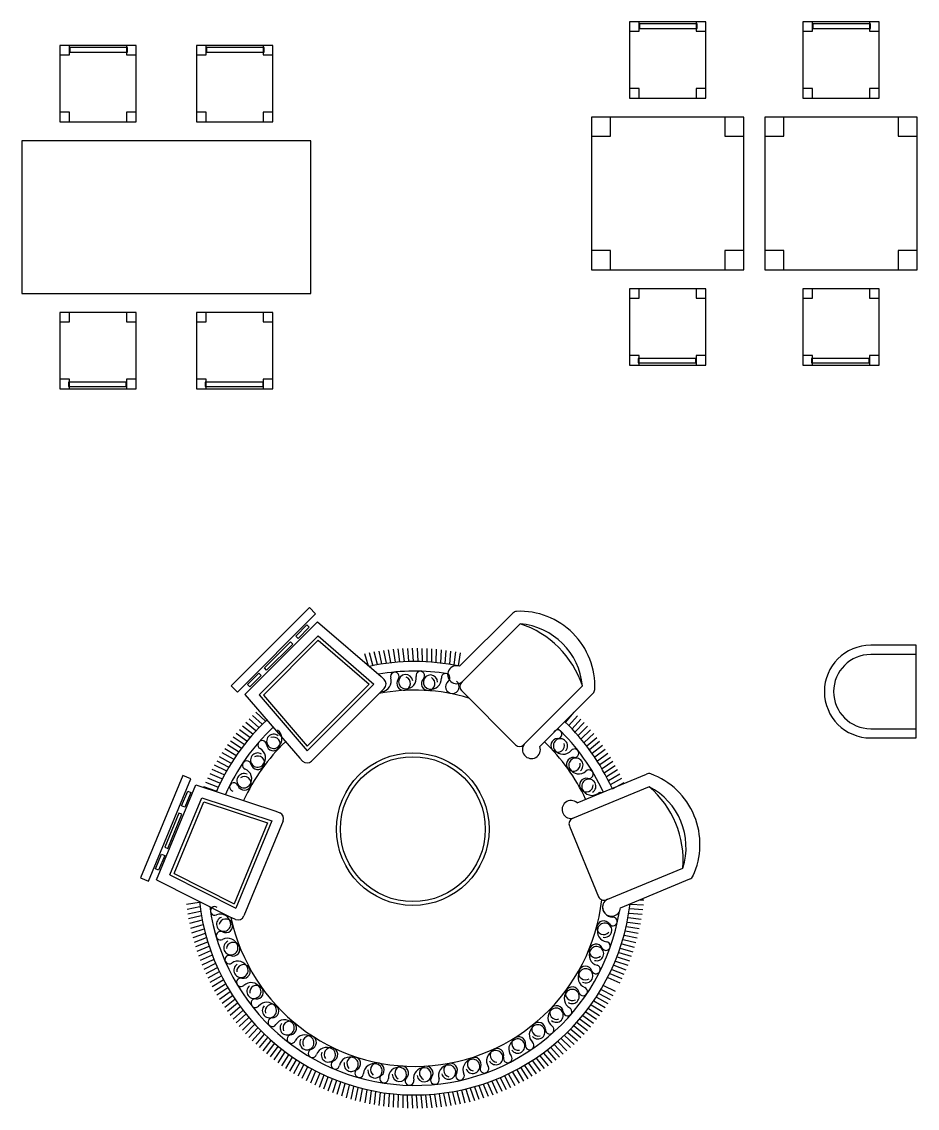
# Model space of a CAD drawing. Header units: inches. Extents: x 11.8 to 54.3, y 7.5 to 32.3.
# Drawn here: x 19.03 to 23.72, y 14.15 to 19.84 of the extents above; entities that cross this region are included whole.
import ezdxf

# ---------------------------------------------------------------- set-up
doc = ezdxf.new("R2010")
doc.units = ezdxf.units.IN
doc.header["$MEASUREMENT"] = 0
for name, color, linetype in [('02', 2, 'Continuous'), ('1', 1, 'Continuous'), ('4', 4, 'Continuous')]:
    doc.layers.add(name, color=color, linetype=linetype)

msp = doc.modelspace()

# ---------------------------------------------------------------- linework, layer by layer
at = {"layer": '02'}
for p, q in [((22.2657, 19.8425, -0.7), (22.2157, 19.8425, -0.7)), ((22.2157, 19.8425, -0.7), (22.2157, 19.7925, -0.7)), ((22.2657, 19.7925, -0.7), (22.2657, 19.8425, -0.7)), ((22.2673, 19.8308), (22.2673, 19.8077)), ((22.5705, 19.8308), (22.2673, 19.8308)), ((22.5657, 19.8425, -0.7), (22.5657, 19.7925, -0.7)), ((22.6157, 19.8425, -0.7), (22.5657, 19.8425, -0.7)), ((22.5705, 19.8077), (22.5705, 19.8308)), ((22.6157, 19.7925, -0.7), (22.6157, 19.8425, -0.7)), ((23.1747, 19.8425, -0.7), (23.1247, 19.8425, -0.7)), ((23.1247, 19.8425, -0.7), (23.1247, 19.7925, -0.7)), ((23.1747, 19.7925, -0.7), (23.1747, 19.8425, -0.7)), ((23.4795, 19.8308), (23.1763, 19.8308)), ((23.1763, 19.8308), (23.1763, 19.8077)), ((23.4747, 19.8425, -0.7), (23.4747, 19.7925, -0.7)), ((23.5247, 19.8425, -0.7), (23.4747, 19.8425, -0.7)), ((23.4795, 19.8077), (23.4795, 19.8308)), ((23.5247, 19.7925, -0.7), (23.5247, 19.8425, -0.7)), ((22.2157, 19.7925, -0.7), (22.2657, 19.7925, -0.7)), ((22.2673, 19.8077), (22.5705, 19.8077)), ((22.5657, 19.7925, -0.7), (22.6157, 19.7925, -0.7)), ((23.1247, 19.7925, -0.7), (23.1747, 19.7925, -0.7)), ((23.1763, 19.8077), (23.4795, 19.8077)), ((23.4747, 19.7925, -0.7), (23.5247, 19.7925, -0.7)), ((19.2283, 19.7183, -0.7), (19.2283, 19.6683, -0.7)), ((19.2783, 19.7183, -0.7), (19.2283, 19.7183, -0.7)), ((19.2783, 19.6683, -0.7), (19.2783, 19.7183, -0.7)), ((19.6283, 19.7183, -0.7), (19.5783, 19.7183, -0.7)), ((19.5783, 19.7183, -0.7), (19.5783, 19.6683, -0.7)), ((19.6283, 19.6683, -0.7), (19.6283, 19.7183, -0.7)), ((19.9453, 19.7183, -0.7), (19.9453, 19.6683, -0.7)), ((19.9953, 19.7183, -0.7), (19.9453, 19.7183, -0.7)), ((19.9953, 19.6683, -0.7), (19.9953, 19.7183, -0.7)), ((20.3453, 19.7183, -0.7), (20.2953, 19.7183, -0.7)), ((20.2953, 19.7183, -0.7), (20.2953, 19.6683, -0.7)), ((20.3453, 19.6683, -0.7), (20.3453, 19.7183, -0.7)), ((19.2283, 19.6683, -0.7), (19.2783, 19.6683, -0.7)), ((19.5831, 19.7067), (19.28, 19.7067)), ((19.28, 19.7067), (19.28, 19.6836)), ((19.28, 19.6836), (19.5831, 19.6836)), ((19.5783, 19.6683, -0.7), (19.6283, 19.6683, -0.7)), ((19.5831, 19.6836), (19.5831, 19.7067)), ((19.9453, 19.6683, -0.7), (19.9953, 19.6683, -0.7)), ((20.3001, 19.7067), (19.997, 19.7067)), ((19.997, 19.7067), (19.997, 19.6836)), ((19.997, 19.6836), (20.3001, 19.6836)), ((20.2953, 19.6683, -0.7), (20.3453, 19.6683, -0.7)), ((20.3001, 19.6836), (20.3001, 19.7067)), ((22.2157, 19.4925, -0.7), (22.2157, 19.4425, -0.7)), ((22.2657, 19.4925, -0.7), (22.2157, 19.4925, -0.7)), ((22.2657, 19.4425, -0.7), (22.2657, 19.4925, -0.7)), ((22.6157, 19.4925, -0.7), (22.5657, 19.4925, -0.7)), ((22.5657, 19.4925, -0.7), (22.5657, 19.4425, -0.7)), ((22.6157, 19.4425, -0.7), (22.6157, 19.4925, -0.7)), ((23.1247, 19.4925, -0.7), (23.1247, 19.4425, -0.7)), ((23.1747, 19.4925, -0.7), (23.1247, 19.4925, -0.7)), ((23.1747, 19.4425, -0.7), (23.1747, 19.4925, -0.7)), ((23.5247, 19.4925, -0.7), (23.4747, 19.4925, -0.7)), ((23.4747, 19.4925, -0.7), (23.4747, 19.4425, -0.7)), ((23.5247, 19.4425, -0.7), (23.5247, 19.4925, -0.7)), ((22.2157, 19.4425, -0.7), (22.2657, 19.4425, -0.7)), ((22.5657, 19.4425, -0.7), (22.6157, 19.4425, -0.7)), ((23.1247, 19.4425, -0.7), (23.1747, 19.4425, -0.7)), ((23.4747, 19.4425, -0.7), (23.5247, 19.4425, -0.7)), ((19.2783, 19.3683, -0.7), (19.2283, 19.3683, -0.7)), ((19.2283, 19.3683, -0.7), (19.2283, 19.3183, -0.7)), ((19.2283, 19.3183, -0.7), (19.2783, 19.3183, -0.7)), ((19.2783, 19.3183, -0.7), (19.2783, 19.3683, -0.7)), ((19.5783, 19.3683, -0.7), (19.5783, 19.3183, -0.7)), ((19.6283, 19.3683, -0.7), (19.5783, 19.3683, -0.7)), ((19.5783, 19.3183, -0.7), (19.6283, 19.3183, -0.7)), ((19.6283, 19.3183, -0.7), (19.6283, 19.3683, -0.7)), ((19.9953, 19.3683, -0.7), (19.9453, 19.3683, -0.7)), ((19.9453, 19.3683, -0.7), (19.9453, 19.3183, -0.7)), ((19.9453, 19.3183, -0.7), (19.9953, 19.3183, -0.7)), ((19.9953, 19.3183, -0.7), (19.9953, 19.3683, -0.7)), ((20.2953, 19.3683, -0.7), (20.2953, 19.3183, -0.7)), ((20.3453, 19.3683, -0.7), (20.2953, 19.3683, -0.7)), ((20.2953, 19.3183, -0.7), (20.3453, 19.3183, -0.7)), ((20.3453, 19.3183, -0.7), (20.3453, 19.3683, -0.7)), ((22.0157, 19.3425, -0.7), (22.0157, 19.2425, -0.7)), ((22.1157, 19.3425, -0.7), (22.0157, 19.3425, -0.7)), ((22.1157, 19.2425, -0.7), (22.1157, 19.3425, -0.7)), ((22.7157, 19.3425, -0.7), (22.7157, 19.2425, -0.7)), ((22.8157, 19.3425, -0.7), (22.7157, 19.3425, -0.7)), ((22.8157, 19.2425, -0.7), (22.8157, 19.3425, -0.7)), ((22.9247, 19.3425, -0.7), (22.9247, 19.2425, -0.7)), ((23.0247, 19.3425, -0.7), (22.9247, 19.3425, -0.7)), ((23.0247, 19.2425, -0.7), (23.0247, 19.3425, -0.7)), ((23.7247, 19.3425, -0.7), (23.6247, 19.3425, -0.7)), ((23.6247, 19.3425, -0.7), (23.6247, 19.2425, -0.7)), ((23.7247, 19.2425, -0.7), (23.7247, 19.3425, -0.7)), ((20.5453, 19.2183, -0.7), (20.4453, 19.2183, -0.7)), ((22.0157, 19.2425, -0.7), (22.1157, 19.2425, -0.7)), ((22.7157, 19.2425, -0.7), (22.8157, 19.2425, -0.7)), ((22.9247, 19.2425, -0.7), (23.0247, 19.2425, -0.7)), ((23.6247, 19.2425, -0.7), (23.7247, 19.2425, -0.7)), ((22.1157, 18.6425, -0.7), (22.0157, 18.6425, -0.7)), ((22.0157, 18.6425, -0.7), (22.0157, 18.5425, -0.7)), ((22.1157, 18.5425, -0.7), (22.1157, 18.6425, -0.7)), ((22.8157, 18.6425, -0.7), (22.7157, 18.6425, -0.7)), ((22.7157, 18.6425, -0.7), (22.7157, 18.5425, -0.7)), ((22.8157, 18.5425, -0.7), (22.8157, 18.6425, -0.7)), ((23.0247, 18.6425, -0.7), (22.9247, 18.6425, -0.7)), ((22.9247, 18.6425, -0.7), (22.9247, 18.5425, -0.7)), ((23.0247, 18.5425, -0.7), (23.0247, 18.6425, -0.7)), ((23.7247, 18.6425, -0.7), (23.6247, 18.6425, -0.7)), ((23.6247, 18.6425, -0.7), (23.6247, 18.5425, -0.7)), ((23.7247, 18.5425, -0.7), (23.7247, 18.6425, -0.7)), ((22.0157, 18.5425, -0.7), (22.1157, 18.5425, -0.7)), ((22.7157, 18.5425, -0.7), (22.8157, 18.5425, -0.7)), ((22.9247, 18.5425, -0.7), (23.0247, 18.5425, -0.7)), ((23.6247, 18.5425, -0.7), (23.7247, 18.5425, -0.7)), ((22.2657, 18.4425, -0.7), (22.2157, 18.4425, -0.7)), ((22.2157, 18.4425, -0.7), (22.2157, 18.3925, -0.7)), ((22.2657, 18.3925, -0.7), (22.2657, 18.4425, -0.7)), ((22.5657, 18.4425, -0.7), (22.5657, 18.3925, -0.7)), ((22.6157, 18.4425, -0.7), (22.5657, 18.4425, -0.7)), ((22.6157, 18.3925, -0.7), (22.6157, 18.4425, -0.7)), ((23.1747, 18.4425, -0.7), (23.1247, 18.4425, -0.7)), ((23.1247, 18.4425, -0.7), (23.1247, 18.3925, -0.7)), ((23.1747, 18.3925, -0.7), (23.1747, 18.4425, -0.7)), ((23.4747, 18.4425, -0.7), (23.4747, 18.3925, -0.7)), ((23.5247, 18.4425, -0.7), (23.4747, 18.4425, -0.7)), ((23.5247, 18.3925, -0.7), (23.5247, 18.4425, -0.7)), ((22.2157, 18.3925, -0.7), (22.2657, 18.3925, -0.7)), ((22.5657, 18.3925, -0.7), (22.6157, 18.3925, -0.7)), ((23.1247, 18.3925, -0.7), (23.1747, 18.3925, -0.7)), ((23.4747, 18.3925, -0.7), (23.5247, 18.3925, -0.7)), ((19.2283, 18.3183, -0.7), (19.2283, 18.2683, -0.7)), ((19.2783, 18.3183, -0.7), (19.2283, 18.3183, -0.7)), ((19.2783, 18.2683, -0.7), (19.2783, 18.3183, -0.7)), ((19.6283, 18.3183, -0.7), (19.5783, 18.3183, -0.7)), ((19.5783, 18.3183, -0.7), (19.5783, 18.2683, -0.7)), ((19.6283, 18.2683, -0.7), (19.6283, 18.3183, -0.7)), ((19.9453, 18.3183, -0.7), (19.9453, 18.2683, -0.7)), ((19.9953, 18.3183, -0.7), (19.9453, 18.3183, -0.7)), ((19.9953, 18.2683, -0.7), (19.9953, 18.3183, -0.7)), ((20.3453, 18.3183, -0.7), (20.2953, 18.3183, -0.7)), ((20.2953, 18.3183, -0.7), (20.2953, 18.2683, -0.7)), ((20.3453, 18.2683, -0.7), (20.3453, 18.3183, -0.7)), ((19.2283, 18.2683, -0.7), (19.2783, 18.2683, -0.7)), ((19.5783, 18.2683, -0.7), (19.6283, 18.2683, -0.7)), ((19.9453, 18.2683, -0.7), (19.9953, 18.2683, -0.7)), ((20.2953, 18.2683, -0.7), (20.3453, 18.2683, -0.7)), ((22.2157, 18.0925, -0.7), (22.2157, 18.0425, -0.7)), ((22.2657, 18.0925, -0.7), (22.2157, 18.0925, -0.7)), ((22.2609, 18.0773), (22.2609, 18.0542)), ((22.5641, 18.0773), (22.2609, 18.0773)), ((22.2657, 18.0425, -0.7), (22.2657, 18.0925, -0.7)), ((22.5641, 18.0542), (22.5641, 18.0773)), ((22.6157, 18.0925, -0.7), (22.5657, 18.0925, -0.7)), ((22.5657, 18.0925, -0.7), (22.5657, 18.0425, -0.7)), ((22.6157, 18.0425, -0.7), (22.6157, 18.0925, -0.7)), ((23.1247, 18.0925, -0.7), (23.1247, 18.0425, -0.7)), ((23.1747, 18.0925, -0.7), (23.1247, 18.0925, -0.7)), ((23.4731, 18.0773), (23.1699, 18.0773)), ((23.1699, 18.0773), (23.1699, 18.0542)), ((23.1747, 18.0425, -0.7), (23.1747, 18.0925, -0.7)), ((23.4731, 18.0542), (23.4731, 18.0773)), ((23.5247, 18.0925, -0.7), (23.4747, 18.0925, -0.7)), ((23.4747, 18.0925, -0.7), (23.4747, 18.0425, -0.7)), ((23.5247, 18.0425, -0.7), (23.5247, 18.0925, -0.7)), ((22.2157, 18.0425, -0.7), (22.2657, 18.0425, -0.7)), ((22.2609, 18.0542), (22.5641, 18.0542)), ((22.5657, 18.0425, -0.7), (22.6157, 18.0425, -0.7)), ((23.1247, 18.0425, -0.7), (23.1747, 18.0425, -0.7)), ((23.1699, 18.0542), (23.4731, 18.0542)), ((23.4747, 18.0425, -0.7), (23.5247, 18.0425, -0.7)), ((19.2783, 17.9683, -0.7), (19.2283, 17.9683, -0.7)), ((19.2283, 17.9683, -0.7), (19.2283, 17.9183, -0.7)), ((19.5767, 17.9531), (19.2736, 17.9531)), ((19.2736, 17.9531), (19.2736, 17.93)), ((19.2783, 17.9183, -0.7), (19.2783, 17.9683, -0.7)), ((19.5767, 17.93), (19.5767, 17.9531)), ((19.5783, 17.9683, -0.7), (19.5783, 17.9183, -0.7)), ((19.6283, 17.9683, -0.7), (19.5783, 17.9683, -0.7)), ((19.6283, 17.9183, -0.7), (19.6283, 17.9683, -0.7)), ((19.9953, 17.9683, -0.7), (19.9453, 17.9683, -0.7)), ((19.9453, 17.9683, -0.7), (19.9453, 17.9183, -0.7)), ((20.2937, 17.9531), (19.9906, 17.9531)), ((19.9906, 17.9531), (19.9906, 17.93)), ((19.9953, 17.9183, -0.7), (19.9953, 17.9683, -0.7)), ((20.2937, 17.93), (20.2937, 17.9531)), ((20.2953, 17.9683, -0.7), (20.2953, 17.9183, -0.7)), ((20.3453, 17.9683, -0.7), (20.2953, 17.9683, -0.7)), ((20.3453, 17.9183, -0.7), (20.3453, 17.9683, -0.7)), ((19.2283, 17.9183, -0.7), (19.2783, 17.9183, -0.7)), ((19.2736, 17.93), (19.5767, 17.93)), ((19.5783, 17.9183, -0.7), (19.6283, 17.9183, -0.7)), ((19.9453, 17.9183, -0.7), (19.9953, 17.9183, -0.7)), ((19.9906, 17.93), (20.2937, 17.93)), ((20.2953, 17.9183, -0.7), (20.3453, 17.9183, -0.7)), ((23.7196, 16.5249), (23.4805, 16.5249)), ((23.4805, 16.1358), (23.7196, 16.1358))]:
    msp.add_line(p, q, dxfattribs=at)
msp.add_arc((23.4805, 16.3304), 0.1945, 90, 270, dxfattribs=at)
for points in [[(22.2657, 19.8425, 0.2), (22.2157, 19.8425, 0.2), (22.2157, 19.7925, 0.2), (22.2657, 19.7925, 0.2)], [(22.5705, 19.8308, 0.22), (22.2673, 19.8308, 0.22), (22.2673, 19.8077, 0.22), (22.5705, 19.8077, 0.22)], [(22.6157, 19.8425, 0.2), (22.5657, 19.8425, 0.2), (22.5657, 19.7925, 0.2), (22.6157, 19.7925, 0.2)], [(23.1747, 19.8425, 0.2), (23.1247, 19.8425, 0.2), (23.1247, 19.7925, 0.2), (23.1747, 19.7925, 0.2)], [(23.4795, 19.8308, 0.22), (23.1763, 19.8308, 0.22), (23.1763, 19.8077, 0.22), (23.4795, 19.8077, 0.22)], [(23.5247, 19.8425, 0.2), (23.4747, 19.8425, 0.2), (23.4747, 19.7925, 0.2), (23.5247, 19.7925, 0.2)], [(19.2783, 19.7183, 0.2), (19.2283, 19.7183, 0.2), (19.2283, 19.6683, 0.2), (19.2783, 19.6683, 0.2)], [(19.6283, 19.7183, 0.2), (19.5783, 19.7183, 0.2), (19.5783, 19.6683, 0.2), (19.6283, 19.6683, 0.2)], [(19.9953, 19.7183, 0.2), (19.9453, 19.7183, 0.2), (19.9453, 19.6683, 0.2), (19.9953, 19.6683, 0.2)], [(20.3453, 19.7183, 0.2), (20.2953, 19.7183, 0.2), (20.2953, 19.6683, 0.2), (20.3453, 19.6683, 0.2)], [(19.5831, 19.7067, 0.22), (19.28, 19.7067, 0.22), (19.28, 19.6836, 0.22), (19.5831, 19.6836, 0.22)], [(20.3001, 19.7067, 0.22), (19.997, 19.7067, 0.22), (19.997, 19.6836, 0.22), (20.3001, 19.6836, 0.22)], [(22.2657, 19.4925, -0.3), (22.2157, 19.4925, -0.3), (22.2157, 19.4425, -0.3), (22.2657, 19.4425, -0.3)], [(22.6157, 19.4925, -0.3), (22.5657, 19.4925, -0.3), (22.5657, 19.4425, -0.3), (22.6157, 19.4425, -0.3)], [(23.1747, 19.4925, -0.3), (23.1247, 19.4925, -0.3), (23.1247, 19.4425, -0.3), (23.1747, 19.4425, -0.3)], [(23.5247, 19.4925, -0.3), (23.4747, 19.4925, -0.3), (23.4747, 19.4425, -0.3), (23.5247, 19.4425, -0.3)], [(19.2783, 19.3683, -0.3), (19.2283, 19.3683, -0.3), (19.2283, 19.3183, -0.3), (19.2783, 19.3183, -0.3)], [(19.6283, 19.3683, -0.3), (19.5783, 19.3683, -0.3), (19.5783, 19.3183, -0.3), (19.6283, 19.3183, -0.3)], [(19.9953, 19.3683, -0.3), (19.9453, 19.3683, -0.3), (19.9453, 19.3183, -0.3), (19.9953, 19.3183, -0.3)], [(20.3453, 19.3683, -0.3), (20.2953, 19.3683, -0.3), (20.2953, 19.3183, -0.3), (20.3453, 19.3183, -0.3)], [(22.0157, 19.3425), (22.0157, 19.2425), (22.1157, 19.2425), (22.1157, 19.3425)], [(22.7157, 19.3425), (22.7157, 19.2425), (22.8157, 19.2425), (22.8157, 19.3425)], [(22.9247, 19.3425), (22.9247, 19.2425), (23.0247, 19.2425), (23.0247, 19.3425)], [(23.6247, 19.3425), (23.6247, 19.2425), (23.7247, 19.2425), (23.7247, 19.3425)], [(22.0157, 18.6425), (22.0157, 18.5425), (22.1157, 18.5425), (22.1157, 18.6425)], [(22.7157, 18.6425), (22.7157, 18.5425), (22.8157, 18.5425), (22.8157, 18.6425)], [(22.9247, 18.6425), (22.9247, 18.5425), (23.0247, 18.5425), (23.0247, 18.6425)], [(23.6247, 18.6425), (23.6247, 18.5425), (23.7247, 18.5425), (23.7247, 18.6425)], [(22.2157, 18.3925, -0.3), (22.2657, 18.3925, -0.3), (22.2657, 18.4425, -0.3), (22.2157, 18.4425, -0.3)], [(22.5657, 18.3925, -0.3), (22.6157, 18.3925, -0.3), (22.6157, 18.4425, -0.3), (22.5657, 18.4425, -0.3)], [(23.1247, 18.3925, -0.3), (23.1747, 18.3925, -0.3), (23.1747, 18.4425, -0.3), (23.1247, 18.4425, -0.3)], [(23.4747, 18.3925, -0.3), (23.5247, 18.3925, -0.3), (23.5247, 18.4425, -0.3), (23.4747, 18.4425, -0.3)], [(19.2283, 18.2683, -0.3), (19.2783, 18.2683, -0.3), (19.2783, 18.3183, -0.3), (19.2283, 18.3183, -0.3)], [(19.5783, 18.2683, -0.3), (19.6283, 18.2683, -0.3), (19.6283, 18.3183, -0.3), (19.5783, 18.3183, -0.3)], [(19.9453, 18.2683, -0.3), (19.9953, 18.2683, -0.3), (19.9953, 18.3183, -0.3), (19.9453, 18.3183, -0.3)], [(20.2953, 18.2683, -0.3), (20.3453, 18.2683, -0.3), (20.3453, 18.3183, -0.3), (20.2953, 18.3183, -0.3)], [(22.2157, 18.0425, 0.2), (22.2657, 18.0425, 0.2), (22.2657, 18.0925, 0.2), (22.2157, 18.0925, 0.2)], [(22.2609, 18.0542, 0.22), (22.5641, 18.0542, 0.22), (22.5641, 18.0773, 0.22), (22.2609, 18.0773, 0.22)], [(22.5657, 18.0425, 0.2), (22.6157, 18.0425, 0.2), (22.6157, 18.0925, 0.2), (22.5657, 18.0925, 0.2)], [(23.1247, 18.0425, 0.2), (23.1747, 18.0425, 0.2), (23.1747, 18.0925, 0.2), (23.1247, 18.0925, 0.2)], [(23.1699, 18.0542, 0.22), (23.4731, 18.0542, 0.22), (23.4731, 18.0773, 0.22), (23.1699, 18.0773, 0.22)], [(23.4747, 18.0425, 0.2), (23.5247, 18.0425, 0.2), (23.5247, 18.0925, 0.2), (23.4747, 18.0925, 0.2)], [(19.2283, 17.9183, 0.2), (19.2783, 17.9183, 0.2), (19.2783, 17.9683, 0.2), (19.2283, 17.9683, 0.2)], [(19.2736, 17.93, 0.22), (19.5767, 17.93, 0.22), (19.5767, 17.9531, 0.22), (19.2736, 17.9531, 0.22)], [(19.5783, 17.9183, 0.2), (19.6283, 17.9183, 0.2), (19.6283, 17.9683, 0.2), (19.5783, 17.9683, 0.2)], [(19.9453, 17.9183, 0.2), (19.9953, 17.9183, 0.2), (19.9953, 17.9683, 0.2), (19.9453, 17.9683, 0.2)], [(19.9906, 17.93, 0.22), (20.2937, 17.93, 0.22), (20.2937, 17.9531, 0.22), (19.9906, 17.9531, 0.22)], [(20.2953, 17.9183, 0.2), (20.3453, 17.9183, 0.2), (20.3453, 17.9683, 0.2), (20.2953, 17.9683, 0.2)]]:
    msp.add_3dface(points, dxfattribs=at)
at = {"layer": '1'}
for p, q in [((20.1268, 16.3612), (20.5366, 16.771)), ((20.5366, 16.771), (20.5696, 16.738)), ((20.5696, 16.738), (20.1598, 16.3282)), ((20.5243, 16.6799), (20.4652, 16.6209)), ((20.4774, 16.6087), (20.5365, 16.6677)), ((20.5365, 16.6677), (20.5243, 16.6799)), ((21.6424, 16.6862), (21.3341, 16.378)), ((20.5821, 16.622), (20.2731, 16.313)), ((20.5829, 16.5995), (20.2956, 16.3122)), ((20.301, 16.4546), (20.4379, 16.5915)), ((20.4496, 16.5798), (20.3127, 16.4429)), ((20.4379, 16.5915), (20.4496, 16.5798)), ((20.4379, 16.5915), (20.4379, 16.5915)), ((20.4496, 16.5798), (20.4496, 16.5798)), ((20.4652, 16.6209), (20.4774, 16.6087)), ((20.5821, 16.622), (20.8747, 16.3702)), ((20.5829, 16.5995), (20.8505, 16.3693)), ((20.8465, 16.4633), (20.8276, 16.5288)), ((20.8698, 16.4682), (20.8524, 16.5341)), ((20.8933, 16.4725), (20.8772, 16.5388)), ((20.9168, 16.4764), (20.9021, 16.543)), ((20.9404, 16.4798), (20.9271, 16.5467)), ((20.964, 16.4827), (20.9521, 16.5498)), ((20.9877, 16.4851), (20.9772, 16.5525)), ((21.0115, 16.487), (21.0024, 16.5546)), ((21.0353, 16.4884), (21.0276, 16.5562)), ((21.0591, 16.4893), (21.0529, 16.5572)), ((21.0829, 16.4897), (21.0781, 16.5577)), ((21.1067, 16.4896), (21.1034, 16.5577)), ((21.1306, 16.489), (21.1286, 16.5572)), ((21.1544, 16.4879), (21.1538, 16.5561)), ((21.1782, 16.4863), (21.1791, 16.5545)), ((21.2019, 16.4842), (21.2042, 16.5524)), ((21.2256, 16.4816), (21.2293, 16.5497)), ((21.2492, 16.4786), (21.2544, 16.5466)), ((21.2728, 16.475), (21.2794, 16.5429)), ((21.2963, 16.4709), (21.3043, 16.5386)), ((21.3197, 16.4664), (21.3291, 16.5339)), ((20.2718, 16.4274), (20.2127, 16.3683)), ((20.2249, 16.3561), (20.2839, 16.4152)), ((20.2839, 16.4152), (20.2718, 16.4274)), ((20.3127, 16.4429), (20.301, 16.4546)), ((20.1598, 16.3282), (20.1268, 16.3612)), ((20.2127, 16.3683), (20.2249, 16.3561)), ((20.5249, 16.0204), (20.8747, 16.3702)), ((20.5258, 16.0446), (20.8505, 16.3693)), ((21.6604, 16.0517), (21.9686, 16.36)), ((20.2731, 16.313), (20.5249, 16.0204)), ((20.2956, 16.3122), (20.5258, 16.0446)), ((20.2721, 16.1427), (20.2202, 16.1868)), ((20.2889, 16.1596), (20.2379, 16.2049)), ((20.306, 16.1762), (20.2559, 16.2225)), ((21.8812, 16.17), (21.9253, 16.2219)), ((21.8981, 16.1532), (21.9434, 16.2042)), ((21.9147, 16.1361), (21.961, 16.1862)), ((20.2241, 16.0897), (20.1695, 16.1306)), ((20.2397, 16.1077), (20.186, 16.1497)), ((20.2558, 16.1254), (20.2029, 16.1684)), ((21.931, 16.1187), (21.9783, 16.1678)), ((21.9468, 16.1009), (21.9952, 16.149)), ((21.9623, 16.0828), (22.0117, 16.1299)), ((20.1795, 16.0339), (20.1224, 16.0712)), ((20.194, 16.0528), (20.1377, 16.0913)), ((20.2088, 16.0714), (20.1533, 16.1111)), ((21.9775, 16.0644), (22.0278, 16.1104)), ((21.9922, 16.0456), (22.0435, 16.0906)), ((22.0065, 16.0266), (22.0587, 16.0705)), ((20.1384, 15.9754), (20.0791, 16.009)), ((20.1517, 15.9952), (20.0931, 16.03)), ((20.1654, 16.0147), (20.1075, 16.0508)), ((22.0204, 16.0073), (22.0736, 16.05)), ((22.034, 15.9876), (22.088, 16.0293)), ((22.0471, 15.9677), (22.1019, 16.0083)), ((20.1132, 15.935), (20.0525, 15.9661)), ((20.1256, 15.9553), (20.0656, 15.9877)), ((22.0598, 15.9476), (22.1155, 15.9869)), ((22.072, 15.9271), (22.1285, 15.9653)), ((20.0785, 15.8725), (20.016, 15.8997)), ((20.0896, 15.8935), (20.0277, 15.9221)), ((20.1012, 15.9144), (20.0398, 15.9442)), ((22.0839, 15.9064), (22.1412, 15.9434)), ((22.0953, 15.8855), (22.1533, 15.9213)), ((22.1062, 15.8644), (22.165, 15.8989)), ((19.8727, 15.8902), (19.6509, 15.3547)), ((19.6939, 15.3369), (19.9157, 15.8724)), ((19.9157, 15.8724), (19.8727, 15.8902)), ((20.0576, 15.8296), (19.994, 15.8542)), ((20.0678, 15.8512), (20.0047, 15.8771)), ((22.1167, 15.843), (22.1762, 15.8763)), ((22.1268, 15.8214), (22.187, 15.8534)), ((19.8669, 15.731), (19.8989, 15.8081)), ((19.9148, 15.8015), (19.8829, 15.7244)), ((19.8989, 15.8081), (19.9148, 15.8015)), ((20.0478, 15.8079), (19.9837, 15.8312)), ((22.3191, 15.8318), (21.9164, 15.665)), ((19.8059, 15.3698), (19.9731, 15.7735)), ((19.827, 15.3776), (19.9825, 15.753)), ((19.8829, 15.7244), (19.8669, 15.731)), ((19.9731, 15.7735), (20.3398, 15.6528)), ((19.9825, 15.753), (20.3178, 15.6427)), ((19.853, 15.6936), (19.7789, 15.5146)), ((19.7941, 15.5083), (19.8683, 15.6872)), ((19.8683, 15.6872), (19.853, 15.6936)), ((20.3178, 15.6427), (20.1421, 15.2185)), ((20.3398, 15.6528), (20.1505, 15.1958)), ((19.7789, 15.5146), (19.7789, 15.5146)), ((19.7789, 15.5146), (19.7941, 15.5083)), ((19.7941, 15.5083), (19.7941, 15.5083)), ((19.7303, 15.401), (19.7622, 15.4781)), ((19.7782, 15.4715), (19.7462, 15.3944)), ((19.7622, 15.4781), (19.7782, 15.4715)), ((19.7462, 15.3944), (19.7303, 15.401)), ((22.093, 15.2387), (22.4957, 15.4056)), ((19.6509, 15.3547), (19.6939, 15.3369)), ((19.8059, 15.3698), (20.1505, 15.1958)), ((19.827, 15.3776), (20.1421, 15.2185)), ((19.9594, 15.2255), (19.8922, 15.2137)), ((22.2201, 15.2165), (22.2882, 15.2127)), ((22.2677, 15.2387), (22.2909, 15.2379)), ((19.9623, 15.2019), (19.8954, 15.1886)), ((19.9657, 15.1783), (19.8991, 15.1636)), ((19.9696, 15.1548), (19.9033, 15.1387)), ((22.2135, 15.1693), (22.2813, 15.1627)), ((22.217, 15.1929), (22.285, 15.1877)), ((19.9739, 15.1314), (19.908, 15.1139)), ((19.9788, 15.108), (19.9133, 15.0892)), ((22.1998, 15.0991), (22.2671, 15.0883)), ((22.2048, 15.1224), (22.2724, 15.113)), ((22.2094, 15.1458), (22.2771, 15.1378)), ((19.9841, 15.0848), (19.919, 15.0646)), ((19.99, 15.0617), (19.9253, 15.0401)), ((22.1882, 15.0529), (22.255, 15.0392)), ((22.1942, 15.076), (22.2613, 15.0637)), ((19.9963, 15.0387), (19.9321, 15.0158)), ((20.0031, 15.0159), (19.9394, 14.9916)), ((20.0104, 14.9932), (19.9472, 14.9676)), ((22.1673, 14.9846), (22.2331, 14.9667)), ((22.1747, 15.0072), (22.2409, 14.9907)), ((22.1817, 15.03), (22.2482, 15.0149)), ((20.0181, 14.9706), (19.9555, 14.9437)), ((20.0263, 14.9483), (19.9642, 14.9201)), ((20.035, 14.9261), (19.9735, 14.8966)), ((22.151, 14.9398), (22.216, 14.9192)), ((22.1594, 14.9621), (22.2248, 14.9429)), ((20.0442, 14.9041), (19.9833, 14.8733)), ((20.0538, 14.8823), (19.9936, 14.8502)), ((22.123, 14.874), (22.1866, 14.8494)), ((22.1328, 14.8957), (22.1969, 14.8724)), ((22.1421, 14.9177), (22.2067, 14.8957)), ((20.0638, 14.8607), (20.0043, 14.8273)), ((20.0743, 14.8393), (20.0155, 14.8047)), ((20.0853, 14.8181), (20.0272, 14.7823)), ((22.1021, 14.8312), (22.1646, 14.8039)), ((22.1128, 14.8525), (22.1758, 14.8265)), ((20.0967, 14.7972), (20.0394, 14.7602)), ((20.1085, 14.7765), (20.052, 14.7383)), ((20.1208, 14.7561), (20.0651, 14.7167)), ((22.0674, 14.7687), (22.1281, 14.7375)), ((22.0794, 14.7893), (22.1407, 14.7594)), ((20.1335, 14.7359), (20.0786, 14.6954)), ((20.1466, 14.716), (20.0926, 14.6743)), ((22.0289, 14.7085), (22.0875, 14.6736)), ((22.0421, 14.7283), (22.1014, 14.6946)), ((22.055, 14.7483), (22.115, 14.7159)), ((20.1601, 14.6964), (20.107, 14.6536)), ((20.174, 14.677), (20.1218, 14.6331)), ((20.1884, 14.658), (20.1371, 14.613)), ((21.9866, 14.6508), (22.0429, 14.6123)), ((22.0011, 14.6697), (22.0582, 14.6324)), ((22.0152, 14.6889), (22.073, 14.6528)), ((20.2031, 14.6392), (20.1528, 14.5932)), ((20.2182, 14.6208), (20.1689, 14.5738)), ((20.2337, 14.6027), (20.1854, 14.5546)), ((20.2496, 14.5849), (20.2023, 14.5359)), ((21.9408, 14.5959), (21.9946, 14.5539)), ((21.9565, 14.6139), (22.0111, 14.5731)), ((21.9717, 14.6322), (22.0272, 14.5925)), ((20.2658, 14.5675), (20.2195, 14.5174)), ((20.2825, 14.5504), (20.2372, 14.4994)), ((20.2994, 14.5337), (20.2552, 14.4817)), ((21.8746, 14.5274), (21.9247, 14.4811)), ((21.8917, 14.544), (21.9427, 14.4987)), ((21.9084, 14.5609), (21.9604, 14.5168)), ((21.9248, 14.5782), (21.9777, 14.5352)), ((20.3167, 14.5173), (20.2737, 14.4644)), ((20.3344, 14.5013), (20.2924, 14.4475)), ((20.3523, 14.4856), (20.3115, 14.431)), ((20.3706, 14.4704), (20.331, 14.4149)), ((21.8213, 14.4798), (21.8683, 14.4304)), ((21.8394, 14.4953), (21.8875, 14.4469)), ((21.8571, 14.5111), (21.9062, 14.4638)), ((20.3893, 14.4555), (20.3508, 14.3992)), ((20.4082, 14.441), (20.3709, 14.3839)), ((20.4274, 14.4269), (20.3913, 14.3691)), ((20.4469, 14.4132), (20.412, 14.3546)), ((21.7457, 14.4216), (21.7885, 14.3685)), ((21.7651, 14.4356), (21.8089, 14.3834)), ((21.7841, 14.4499), (21.8291, 14.3986)), ((21.8028, 14.4646), (21.8489, 14.4143)), ((20.4667, 14.4), (20.4331, 14.3406)), ((20.4868, 14.3871), (20.4544, 14.3271)), ((20.5071, 14.3747), (20.476, 14.314)), ((20.5277, 14.3627), (20.4979, 14.3014)), ((21.6449, 14.3582), (21.6819, 14.3009)), ((21.6656, 14.3701), (21.7038, 14.3135)), ((21.686, 14.3823), (21.7254, 14.3266)), ((21.7062, 14.395), (21.7467, 14.3402)), ((21.7261, 14.4081), (21.7678, 14.3541)), ((20.5486, 14.3511), (20.52, 14.2892)), ((20.5696, 14.34), (20.5424, 14.2775)), ((20.5909, 14.3293), (20.565, 14.2662)), ((20.6125, 14.3191), (20.5878, 14.2555)), ((20.6342, 14.3093), (20.6109, 14.2452)), ((20.6561, 14.3), (20.6342, 14.2354)), ((21.538, 14.3057), (21.5688, 14.2448)), ((21.5598, 14.3153), (21.5919, 14.2551)), ((21.5814, 14.3254), (21.6147, 14.2659)), ((21.6028, 14.3359), (21.6374, 14.2771)), ((21.624, 14.3468), (21.6598, 14.2888)), ((20.6783, 14.2911), (20.6577, 14.2261)), ((20.7006, 14.2827), (20.6813, 14.2173)), ((20.723, 14.2748), (20.7052, 14.209)), ((20.7457, 14.2673), (20.7292, 14.2012)), ((20.7685, 14.2604), (20.7534, 14.1938)), ((20.7914, 14.2539), (20.7777, 14.187)), ((20.8144, 14.2478), (20.8022, 14.1808)), ((20.8376, 14.2423), (20.8268, 14.175)), ((21.3573, 14.2457), (21.3775, 14.1805)), ((21.3804, 14.2515), (21.402, 14.1868)), ((21.4034, 14.2578), (21.4263, 14.1936)), ((21.4262, 14.2646), (21.4505, 14.2009)), ((21.4489, 14.2719), (21.4745, 14.2087)), ((21.4715, 14.2796), (21.4984, 14.217)), ((21.4938, 14.2879), (21.522, 14.2258)), ((21.516, 14.2965), (21.5455, 14.2351)), ((20.8609, 14.2373), (20.8515, 14.1697)), ((20.8843, 14.2327), (20.8763, 14.165)), ((20.9078, 14.2286), (20.9012, 14.1608)), ((20.9313, 14.2251), (20.9262, 14.1571)), ((20.955, 14.222), (20.9512, 14.1539)), ((20.9787, 14.2194), (20.9763, 14.1512)), ((21.0024, 14.2173), (21.0015, 14.1491)), ((21.0262, 14.2157), (21.0267, 14.1475)), ((21.05, 14.2146), (21.0519, 14.1464)), ((21.0738, 14.214), (21.0772, 14.1459)), ((21.0977, 14.2139), (21.1025, 14.1459)), ((21.1215, 14.2143), (21.1277, 14.1464)), ((21.1453, 14.2152), (21.1529, 14.1475)), ((21.1691, 14.2166), (21.1782, 14.149)), ((21.1928, 14.2185), (21.2033, 14.1511)), ((21.2166, 14.2209), (21.2284, 14.1538)), ((21.2402, 14.2238), (21.2535, 14.1569)), ((21.2638, 14.2272), (21.2785, 14.1606)), ((21.2873, 14.2311), (21.3034, 14.1648)), ((21.3107, 14.2355), (21.3282, 14.1695)), ((21.3341, 14.2403), (21.3529, 14.1748))]:
    msp.add_line(p, q, dxfattribs=at)
msp.add_circle((21.0793, 15.6091), 0.38, dxfattribs=at)
for centre, radius, start, end in [((21.4836, 16.2012), 0.5103, 18.1229, 71.8771), ((21.6104, 16.3279), 0.3597, 5.1068, 84.8932), ((21.0903, 15.3518), 1.1362, 78.0787, 102.1264), ((21.0903, 15.3518), 1.0862, 80.8891, 100.0995), ((20.9853, 16.4096), 0.0226, 321.4759, 197.961), ((21.031, 16.3732), 0.0358, 141.4759, 67.0418), ((21.0419, 16.3823), 0.0373, 6.3346, 268.014), ((21.0426, 16.4), 0.0549, 268.014, 10.761), ((21.1187, 16.4144), 0.0226, 314.2759, 190.761), ((21.1715, 16.3803), 0.0373, 359.1346, 260.814), ((21.2517, 16.4025), 0.0226, 307.0759, 183.561), ((20.9116, 16.3857), 0.0549, 275.214, 17.961), ((21.1595, 16.3726), 0.0358, 134.2759, 59.8418), ((21.1743, 16.3977), 0.0549, 260.814, 3.561), ((21.2869, 16.3559), 0.0358, 127.0759, 52.6418), ((21.0903, 15.3518), 0.9862, 73.3314, 100.9945), ((21.0903, 15.3518), 1.1362, 133.1057, 156.4161), ((21.0903, 15.3518), 1.0862, 133.216, 156.168), ((20.338, 16.0832), 0.0549, 311.214, 53.961), ((21.8384, 16.107), 0.0226, 271.0759, 147.561), ((21.0903, 15.3518), 1.0862, 24.6187, 46.3109), ((21.0903, 15.3518), 1.1362, 24.5254, 46.2532), ((21.0903, 15.3518), 0.9862, 133.4703, 155.5959), ((20.2896, 16.0511), 0.0226, 4.6759, 241.161), ((20.3479, 16.0558), 0.0358, 184.6759, 110.2418), ((20.3496, 16.0699), 0.0373, 49.5346, 311.214), ((21.0903, 15.3518), 0.9862, 24.8336, 46.4438), ((21.8395, 16.0486), 0.0358, 91.0759, 16.6418), ((21.8535, 16.0459), 0.0373, 315.9346, 217.614), ((20.2654, 15.9714), 0.0373, 56.7346, 318.414), ((20.2522, 15.9832), 0.0549, 318.414, 61.161), ((21.8675, 16.0567), 0.0549, 217.614, 320.361), ((21.9272, 16.0073), 0.0226, 263.8759, 140.361), ((20.2083, 15.9452), 0.0226, 11.8759, 248.361), ((20.2655, 15.9572), 0.0358, 191.8759, 117.4418), ((21.9209, 15.9492), 0.0358, 83.8759, 9.4418), ((21.9345, 15.9448), 0.0373, 308.7346, 210.414), ((20.1943, 15.8632), 0.0373, 63.9346, 325.614), ((20.1797, 15.8731), 0.0549, 325.614, 68.361), ((21.9497, 15.9537), 0.0549, 210.414, 313.161), ((22.0027, 15.8972), 0.0226, 256.6759, 133.161), ((20.1409, 15.83), 0.0226, 19.0759, 255.561), ((20.1961, 15.8491), 0.0358, 199.0759, 124.6418), ((21.9893, 15.8403), 0.0358, 76.6759, 2.2418), ((22.0021, 15.8343), 0.0373, 301.5346, 203.214), ((22.0184, 15.8413), 0.0549, 203.214, 305.961), ((22.0639, 15.7785), 0.0226, 77.405, 125.961), ((21.9869, 15.4445), 0.5103, 355.6229, 49.3771), ((22.1525, 15.5131), 0.3597, 342.6068, 62.3932), ((21.0903, 15.3518), 1.1362, 186.1537, 353.2529), ((21.0903, 15.3518), 0.9862, 192.0044, 353.418), ((22.1288, 15.2023), 0.0549, 167.214, 269.961), ((21.0903, 15.3518), 1.0862, 187.8798, 350.7377), ((20.0411, 15.1806), 0.0226, 55.0759, 291.561), ((20.0696, 15.1085), 0.0549, 8.814, 111.561), ((20.0871, 15.1112), 0.0373, 107.1346, 8.814), ((20.0981, 15.1022), 0.0358, 242.2759, 167.8418), ((22.08, 15.0925), 0.0358, 33.4759, 319.0418), ((22.0853, 15.0793), 0.0373, 258.3346, 160.014), ((22.1288, 15.1248), 0.0226, 213.4759, 89.961), ((20.0709, 15.0505), 0.0226, 62.2759, 298.761), ((22.1019, 15.0733), 0.0549, 160.014, 262.761), ((20.1082, 14.9825), 0.0549, 16.014, 118.761), ((20.1251, 14.9874), 0.0373, 114.3346, 16.014), ((20.1372, 14.9798), 0.0358, 249.4759, 175.0418), ((22.0397, 14.9705), 0.0358, 26.2759, 311.8418), ((22.0433, 14.9568), 0.0373, 251.1346, 152.814), ((22.0921, 14.9964), 0.0226, 206.2759, 82.761), ((20.1167, 14.9251), 0.0226, 69.4759, 305.961), ((22.059, 14.9487), 0.0549, 152.814, 255.561), ((20.1622, 14.8623), 0.0549, 23.214, 125.961), ((20.1784, 14.8693), 0.0373, 121.5346, 23.214), ((20.1913, 14.8633), 0.0358, 256.6759, 182.2418), ((21.9845, 14.8546), 0.0358, 19.0759, 304.6418), ((21.9863, 14.8405), 0.0373, 243.9346, 145.614), ((22.0397, 14.8736), 0.0226, 199.0759, 75.561), ((20.1778, 14.8064), 0.0226, 76.6759, 313.161), ((22.0008, 14.8305), 0.0549, 145.614, 248.361), ((20.2309, 14.7499), 0.0549, 30.414, 133.161), ((20.2461, 14.7588), 0.0373, 128.7346, 30.414), ((20.2596, 14.7545), 0.0358, 263.8759, 189.4418), ((21.9283, 14.7205), 0.0549, 138.414, 241.161), ((21.9151, 14.7464), 0.0358, 11.8759, 297.4418), ((21.9151, 14.7322), 0.0373, 236.7346, 138.414), ((21.9723, 14.7584), 0.0226, 191.8759, 68.361), ((20.2534, 14.6964), 0.0226, 83.8759, 320.361), ((20.3131, 14.6469), 0.0549, 37.614, 140.361), ((20.3271, 14.6577), 0.0373, 135.9346, 37.614), ((20.341, 14.6551), 0.0358, 271.0759, 196.6418), ((21.8426, 14.6204), 0.0549, 131.214, 233.961), ((21.8327, 14.6478), 0.0358, 4.6759, 290.2418), ((21.831, 14.6337), 0.0373, 229.5346, 131.214), ((21.8909, 14.6526), 0.0226, 184.6759, 61.161), ((20.3421, 14.5966), 0.0226, 91.0759, 327.561), ((20.4076, 14.5551), 0.0549, 44.814, 147.561), ((20.4201, 14.5675), 0.0373, 143.1346, 44.814), ((20.4343, 14.5666), 0.0358, 278.2759, 203.8418), ((21.7386, 14.5603), 0.0358, 357.4759, 283.0418), ((21.7351, 14.5465), 0.0373, 222.3346, 124.014), ((20.4427, 14.5088), 0.0226, 98.2759, 334.761), ((20.5128, 14.4758), 0.0549, 52.014, 154.761), ((20.5379, 14.4906), 0.0358, 285.4759, 211.0418), ((21.745, 14.5319), 0.0549, 124.014, 226.761), ((21.797, 14.5577), 0.0226, 177.4759, 53.961), ((20.5237, 14.4897), 0.0373, 150.3346, 52.014), ((21.6371, 14.4563), 0.0549, 116.814, 219.561), ((21.6343, 14.4853), 0.0358, 350.2759, 275.8418), ((21.6291, 14.4721), 0.0373, 215.1346, 116.814), ((21.6919, 14.4754), 0.0226, 170.2759, 46.761), ((20.5534, 14.4343), 0.0226, 105.4759, 341.961), ((20.6271, 14.4103), 0.0549, 59.214, 161.961), ((20.6362, 14.4255), 0.0373, 157.5346, 59.214), ((20.6501, 14.4282), 0.0358, 292.6759, 218.2418), ((20.7488, 14.3597), 0.0549, 66.414, 169.161), ((20.7694, 14.3803), 0.0358, 299.8759, 225.4418), ((21.4017, 14.3772), 0.0358, 335.8759, 261.4418), ((21.5205, 14.3948), 0.0549, 109.614, 212.361), ((21.5146, 14.4115), 0.0373, 207.9346, 109.614), ((21.5214, 14.4239), 0.0358, 343.0759, 268.6418), ((21.5773, 14.4069), 0.0226, 163.0759, 39.561), ((20.6727, 14.3743), 0.0226, 112.6759, 349.161), ((20.7559, 14.3759), 0.0373, 164.7346, 66.414), ((20.8758, 14.3247), 0.0549, 73.614, 176.361), ((20.8808, 14.3417), 0.0373, 171.9346, 73.614), ((20.8937, 14.3477), 0.0358, 307.0759, 232.6418), ((21.0063, 14.3059), 0.0549, 80.814, 183.561), ((21.0091, 14.3234), 0.0373, 179.1346, 80.814), ((21.0211, 14.331), 0.0358, 314.2759, 239.8418), ((21.138, 14.3036), 0.0549, 88.014, 190.761), ((21.1386, 14.3213), 0.0373, 186.3346, 88.014), ((21.1496, 14.3304), 0.0358, 321.4759, 247.0418), ((21.269, 14.3179), 0.0549, 95.214, 197.961), ((21.2674, 14.3355), 0.0373, 193.5346, 95.214), ((21.2771, 14.3459), 0.0358, 328.6759, 254.2418), ((21.3972, 14.3484), 0.0549, 102.414, 205.161), ((21.3934, 14.3657), 0.0373, 200.7346, 102.414), ((21.455, 14.3533), 0.0226, 155.8759, 32.361), ((20.7985, 14.3296), 0.0226, 119.8759, 356.361), ((20.9289, 14.3011), 0.0226, 127.0759, 3.561), ((21.0619, 14.2892), 0.0226, 134.2759, 10.761), ((21.1953, 14.294), 0.0226, 141.4759, 17.961), ((21.327, 14.3155), 0.0226, 148.6759, 25.161)]:
    msp.add_arc(centre, radius, start, end, dxfattribs=at)
at = {"layer": '4'}
for p, q in [((22.2157, 19.8425, -0.3), (22.2157, 19.4425, -0.3)), ((22.6157, 19.4425, -0.3), (22.6157, 19.8425, -0.3)), ((23.1247, 19.8425, -0.3), (23.1247, 19.4425, -0.3)), ((23.5247, 19.4425, -0.3), (23.5247, 19.8425, -0.3)), ((19.2283, 19.7183, -0.3), (19.2283, 19.3183, -0.3)), ((19.6283, 19.3183, -0.3), (19.6283, 19.7183, -0.3)), ((19.9453, 19.7183, -0.3), (19.9453, 19.3183, -0.3)), ((20.3453, 19.3183, -0.3), (20.3453, 19.7183, -0.3)), ((22.0157, 19.3425), (22.0157, 18.5425)), ((22.8157, 18.5425), (22.8157, 19.3425)), ((22.9247, 19.3425), (22.9247, 18.5425)), ((23.7247, 18.5425), (23.7247, 19.3425)), ((19.0283, 19.2183), (19.0283, 18.4183)), ((20.5453, 19.2183), (19.0283, 19.2183)), ((20.5453, 19.1183, -0.7), (20.5453, 19.2183, -0.7)), ((20.5453, 18.4183), (20.5453, 19.2183)), ((19.0283, 18.4183), (20.5453, 18.4183)), ((22.2157, 18.4425, -0.3), (22.2157, 18.0425, -0.3)), ((22.6157, 18.0425, -0.3), (22.6157, 18.4425, -0.3)), ((23.1247, 18.4425, -0.3), (23.1247, 18.0425, -0.3)), ((23.5247, 18.0425, -0.3), (23.5247, 18.4425, -0.3)), ((19.2283, 18.3183, -0.3), (19.2283, 17.9183, -0.3)), ((19.6283, 17.9183, -0.3), (19.6283, 18.3183, -0.3)), ((19.9453, 18.3183, -0.3), (19.9453, 17.9183, -0.3)), ((20.3453, 17.9183, -0.3), (20.3453, 18.3183, -0.3)), ((20.5793, 16.697), (20.1981, 16.3158)), ((20.5793, 16.697), (20.9137, 16.4092)), ((21.3247, 16.4632), (21.6039, 16.7424)), ((23.7196, 16.5734), (23.4805, 16.5734)), ((23.7196, 16.0874), (23.7196, 16.5734)), ((20.9293, 16.3936), (20.9137, 16.4092)), ((20.1981, 16.3158), (20.4859, 15.9814)), ((20.5481, 15.9658), (20.9293, 16.347)), ((21.3341, 16.3356), (21.618, 16.0517)), ((21.7456, 16.0423), (22.0248, 16.3215)), ((23.4805, 16.0874), (23.7196, 16.0874)), ((20.4859, 15.9814), (20.5015, 15.9658)), ((21.9403, 15.7474), (22.305, 15.8984)), ((19.7355, 15.3437), (19.9418, 15.8417)), ((19.9418, 15.8417), (20.3609, 15.7038)), ((20.3609, 15.7038), (20.3813, 15.6953)), ((20.3991, 15.6522), (20.1928, 15.1543)), ((21.9002, 15.6258), (22.0538, 15.255)), ((19.7355, 15.3437), (20.1294, 15.1448)), ((22.1681, 15.1974), (22.5328, 15.3485)), ((20.1497, 15.1364), (20.1294, 15.1448))]:
    msp.add_line(p, q, dxfattribs=at)
msp.add_circle((21.0793, 15.6091), 0.4, dxfattribs=at)
for centre, radius, start, end in [((21.6251, 16.7212), 0.03, 92.4456, 135), ((21.6406, 16.3582), 0.3933, 357.5544, 92.4456), ((23.4805, 16.3304), 0.243, 90, 270), ((21.3089, 16.419), 0.047, 70.366, 310.2968), ((20.9059, 16.3703), 0.033, 315, 45), ((21.3554, 16.3568), 0.03, 135, 225), ((22.0036, 16.3427), 0.03, 315, 357.5544), ((21.6392, 16.0729), 0.03, 225, 315), ((21.7014, 16.0265), 0.047, 139.7032, 19.634), ((20.5248, 15.9892), 0.033, 225, 315), ((22.3165, 15.8707), 0.03, 69.9456, 112.5), ((22.1919, 15.5294), 0.3933, 335.0544, 69.9456), ((21.9088, 15.7125), 0.047, 47.866, 287.7968), ((20.3686, 15.6649), 0.033, 337.5, 67.5), ((21.9279, 15.6373), 0.03, 112.5, 202.5), ((22.5214, 15.3762), 0.03, 292.5, 335.0544), ((22.0815, 15.2665), 0.03, 202.5, 292.5), ((22.1212, 15.1998), 0.047, 117.2032, 357.134), ((20.1624, 15.1669), 0.033, 247.5, 337.5)]:
    msp.add_arc(centre, radius, start, end, dxfattribs=at)
for points in [[(22.6157, 19.8425, -0.25), (22.2157, 19.8425, -0.25), (22.2157, 19.4425, -0.25), (22.6157, 19.4425, -0.25)], [(23.5247, 19.8425, -0.25), (23.1247, 19.8425, -0.25), (23.1247, 19.4425, -0.25), (23.5247, 19.4425, -0.25)], [(19.6283, 19.7183, -0.25), (19.2283, 19.7183, -0.25), (19.2283, 19.3183, -0.25), (19.6283, 19.3183, -0.25)], [(20.3453, 19.7183, -0.25), (19.9453, 19.7183, -0.25), (19.9453, 19.3183, -0.25), (20.3453, 19.3183, -0.25)], [(22.0157, 19.3425, 0.05), (22.0157, 18.5425, 0.05), (22.8157, 18.5425, 0.05), (22.8157, 19.3425, 0.05)], [(22.9247, 19.3425, 0.05), (22.9247, 18.5425, 0.05), (23.7247, 18.5425, 0.05), (23.7247, 19.3425, 0.05)], [(22.2157, 18.0425, -0.25), (22.6157, 18.0425, -0.25), (22.6157, 18.4425, -0.25), (22.2157, 18.4425, -0.25)], [(23.1247, 18.0425, -0.25), (23.5247, 18.0425, -0.25), (23.5247, 18.4425, -0.25), (23.1247, 18.4425, -0.25)], [(19.2283, 17.9183, -0.25), (19.6283, 17.9183, -0.25), (19.6283, 18.3183, -0.25), (19.2283, 18.3183, -0.25)], [(19.9453, 17.9183, -0.25), (20.3453, 17.9183, -0.25), (20.3453, 18.3183, -0.25), (19.9453, 18.3183, -0.25)]]:
    msp.add_3dface(points, dxfattribs=at)

doc.saveas('drawing.dxf')
